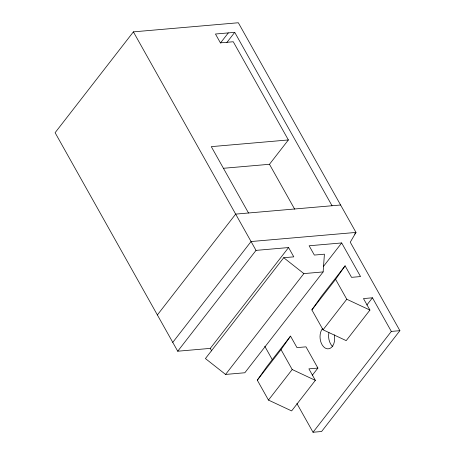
<?xml version="1.0" encoding="UTF-8"?>
<svg xmlns="http://www.w3.org/2000/svg" width="455" height="455" viewBox="0 0 455 455"><rect width="100%" height="100%" fill="white"/><g stroke="black" fill="none" stroke-linecap="round" stroke-linejoin="round"><path stroke-width="0.68" d="M323.135 271.925L324.409 254.186L314.342 255.062L309.133 245.774L341.682 242.947L360.548 276.566L351.556 277.345L345.1 265.845L321.372 296.398L311.868 309.895L323.039 329.801L346.198 340.636L369.921 310.077L363.471 298.577L372.463 297.798L391.328 331.416L399.894 330.671L350.259 242.202L355.992 232.425L238.329 22.75L133.395 31.861L55.106 132.695L177.723 351.214L210.278 348.393L288.572 247.554L293.788 256.848L283.721 257.718L205.421 358.557L225.566 374.437L244.835 372.759L323.135 271.925L303.86 273.597L283.721 257.718M317.897 368.072L308.899 368.851L315.355 380.357L291.627 410.916L268.467 400.082L257.297 380.175L266.801 366.679L290.529 336.12L296.984 347.62L305.982 346.841L317.897 368.072L312.284 375.295M257.297 380.175L281.025 349.616L290.529 336.12M311.868 309.895L335.597 279.342L345.1 265.845M220.453 43.009L228.302 32.902M226.88 42.451L234.729 32.345L332.036 205.745M223.502 168.282L269.474 164.289L288.373 139.947L233.267 41.746L220.419 42.861L215.454 34.017L234.729 32.345M157.367 314.945L235.667 214.112L340.602 205M172.758 342.37L251.058 241.537L355.992 232.425L354.684 234.109M177.723 351.214L256.023 250.381L288.572 247.554M225.566 374.437L303.86 273.597M323.414 266.476L341.682 242.947M268.467 400.082L292.195 369.523L281.025 349.616M323.039 329.801L346.767 299.242L335.597 279.342M366.855 305.021L372.463 297.798M296.91 403.522L313.029 432.25L391.328 331.416M399.894 330.671L321.6 431.505L313.029 432.25M288.373 139.947L211.285 146.641L248.515 212.997M346.767 299.242L369.921 310.077M292.195 369.523L315.355 380.357M269.474 164.289L294.647 209.135M133.395 31.861L256.023 250.381M264.759 346.227L272.3 359.672M210.278 348.393L211.666 350.868M332.838 346.664A11.278 7.297 85 0 1 328.925 332.668M334.311 334.846A11.278 7.297 85 0 1 330.643 348.018A11.278 7.297 85 0 1 321.321 343.252A11.278 7.297 85 0 1 322.396 328.749"/></g></svg>
